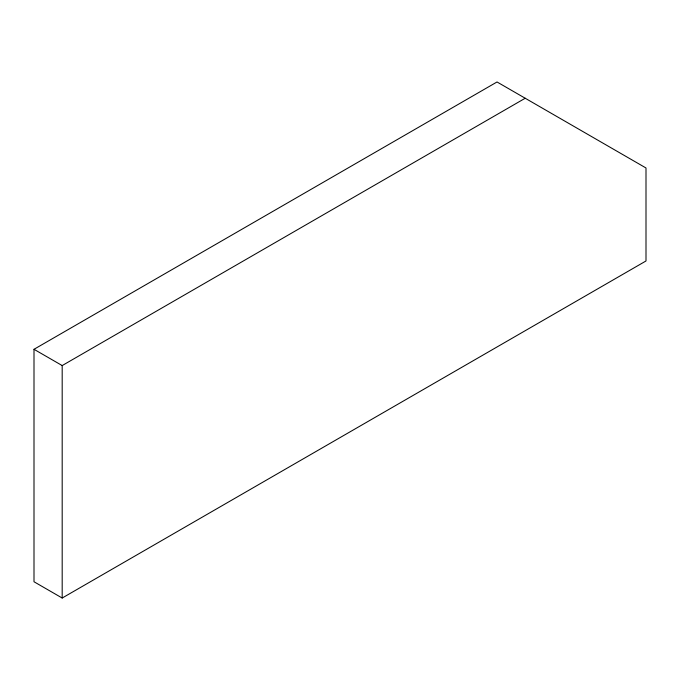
<?xml version="1.0" encoding="UTF-8"?>
<svg xmlns="http://www.w3.org/2000/svg" width="680" height="680" viewBox="0 0 680 680"><rect width="100%" height="100%" fill="white"/><g stroke="black" fill="none" stroke-linecap="round" stroke-linejoin="round"><path stroke-width="1.02" d="M34 349.299L497.029 81.974L646 167.986L646 260.967L62.186 598.026L34 581.757L34 349.299L62.186 365.568L525.207 98.243M62.186 365.568L62.186 598.026"/></g></svg>
